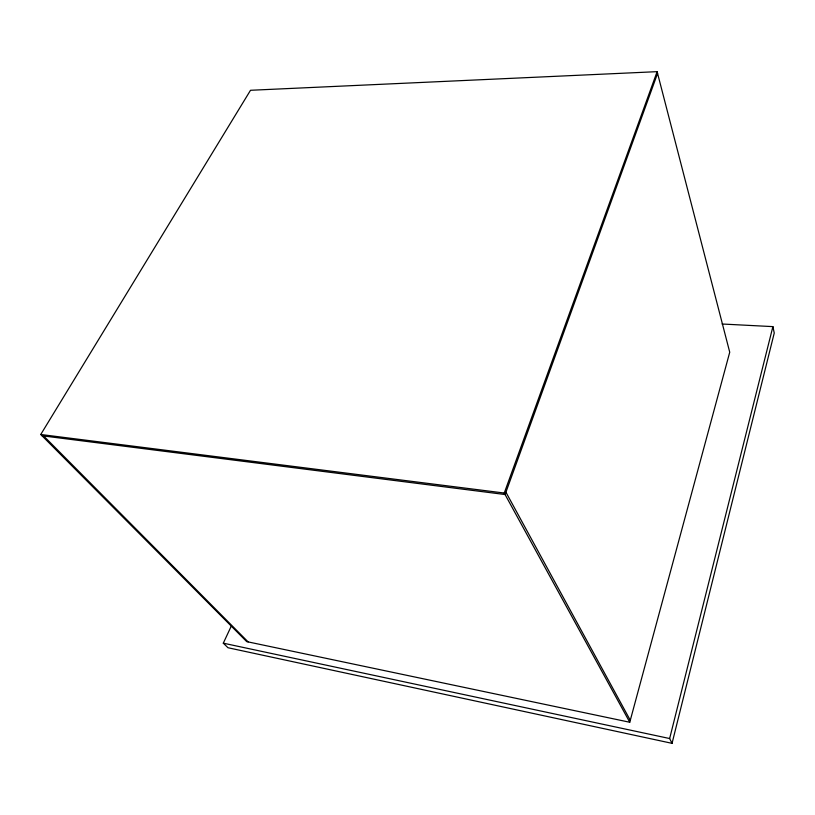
<?xml version="1.0" encoding="UTF-8"?>
<svg xmlns="http://www.w3.org/2000/svg" width="815" height="815" viewBox="0 0 815 815"><rect width="100%" height="100%" fill="white"/><g stroke="black" fill="none" stroke-linecap="round" stroke-linejoin="round"><path stroke-width="1.22" d="M231.379 625.879L223.3 643.178L227.976 647.731L672.049 743.341L774.25 333.019L772.895 326.621L722.1 324.013M672.049 743.341L669.645 738.533L772.895 326.621M629.761 722.253L729.731 352.212L657.124 71.659L250.511 90.282L40.75 434.487L246.701 641.609L629.761 722.253L504.261 493.044L657.124 71.659M657.573 73.391L505.076 494.532L42.023 435.77L43.725 436.025L248.137 641.914M40.75 434.487L504.261 493.044M223.3 643.178L669.645 738.533M505.921 492.199L630.29 720.307"/></g></svg>
